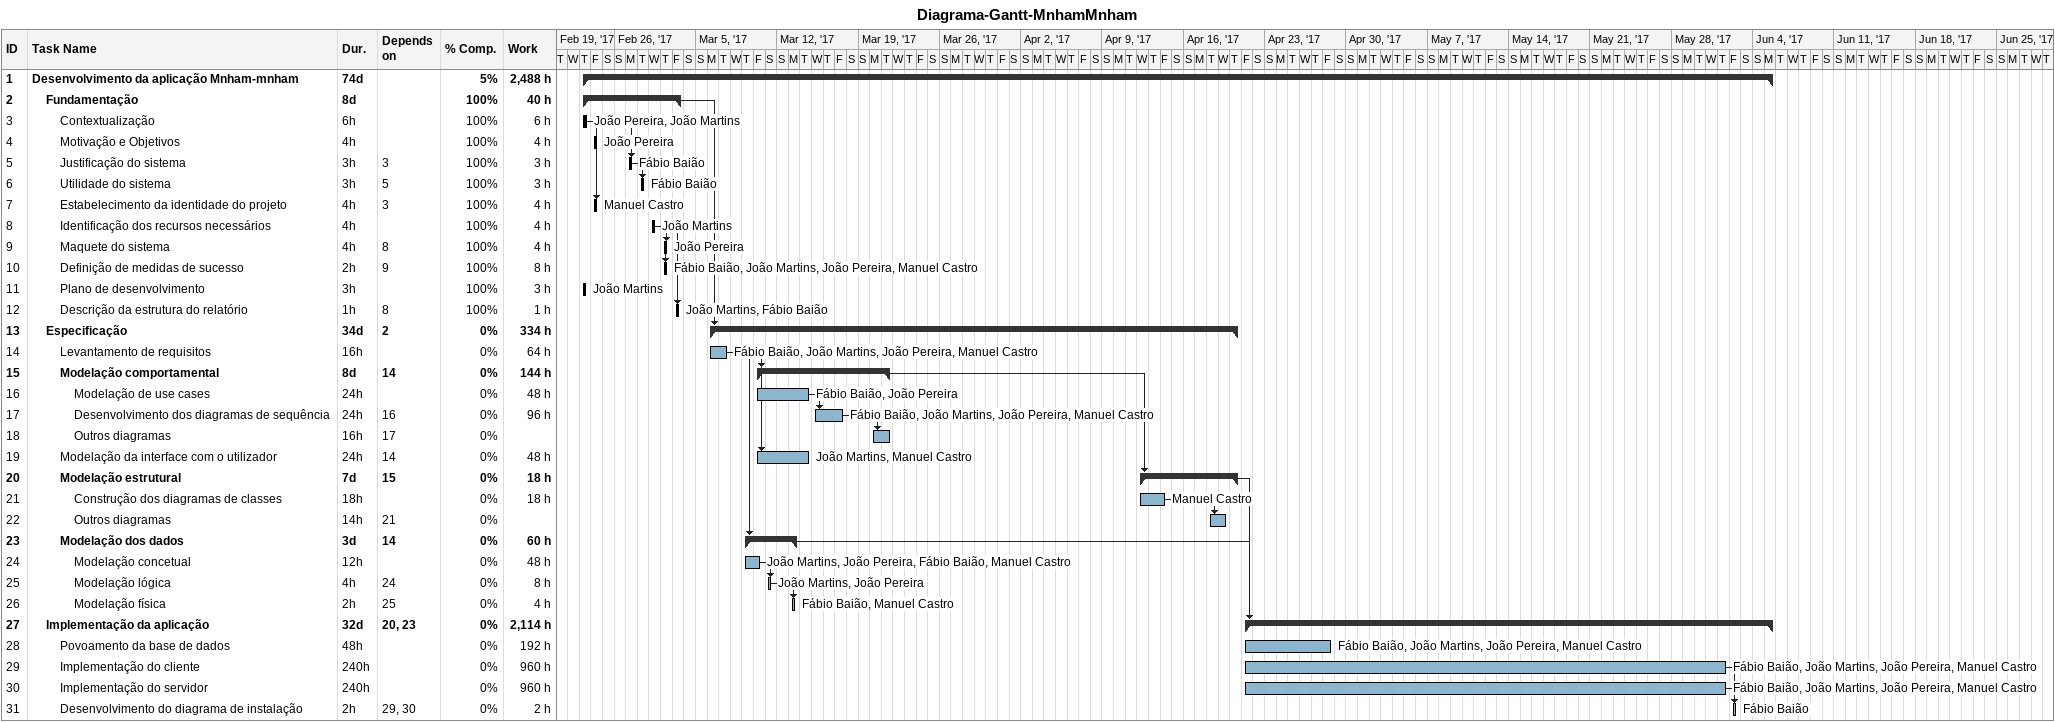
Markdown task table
Diagrama-Gantt-MnhamMnham

| ID | Level | Task | Duration | Start | Finish | Predecessors | Resources | % complete | Work (h) |
|---|---|---|---|---|---|---|---|---|---|
| 1 | 1 | **Desenvolvimento da aplicação Mnham-mnham** | 74d | 2017-02-23 | 2017-06-05 |  |  | 5 | 2488 |
| 2 | 2 | **Fundamentação** | 8d | 2017-02-23 | 2017-03-03 |  |  | 100 | 40 |
| 3 | 3 | Contextualização | 6h | 2017-02-23 | 2017-02-23 |  | João Pereira, João Martins | 100 | 6 |
| 4 | 3 | Motivação e Objetivos | 4h | 2017-02-24 | 2017-02-24 |  | João Pereira | 100 | 4 |
| 5 | 3 | Justificação do sistema | 3h | 2017-02-27 | 2017-02-27 | 3 | Fábio Baião | 100 | 3 |
| 6 | 3 | Utilidade do sistema | 3h | 2017-02-28 | 2017-02-28 | 5 | Fábio Baião | 100 | 3 |
| 7 | 3 | Estabelecimento da identidade do projeto | 4h | 2017-02-24 | 2017-02-24 | 3 | Manuel Castro | 100 | 4 |
| 8 | 3 | Identificação dos recursos necessários | 4h | 2017-03-01 | 2017-03-01 |  | João Martins | 100 | 4 |
| 9 | 3 | Maquete do sistema | 4h | 2017-03-02 | 2017-03-02 | 8 | João Pereira | 100 | 4 |
| 10 | 3 | Definição de medidas de sucesso | 2h | 2017-03-02 | 2017-03-02 | 9 | Fábio Baião, João Martins, João Pereira, Manuel Castro | 100 | 8 |
| 11 | 3 | Plano de desenvolvimento | 3h | 2017-02-23 | 2017-02-23 |  | João Martins | 100 | 3 |
| 12 | 3 | Descrição da estrutura do relatório | 1h | 2017-03-03 | 2017-03-03 | 8 | João Martins, Fábio Baião | 100 | 1 |
| 13 | 2 | **Especificação** | 34d | 2017-03-06 | 2017-04-20 | 2 |  | 0 | 334 |
| 14 | 3 | Levantamento de requisitos | 16h | 2017-03-06 | 2017-03-07 |  | Fábio Baião, João Martins, João Pereira, Manuel Castro | 0 | 64 |
| 15 | 3 | **Modelação comportamental** | 8d | 2017-03-10 | 2017-03-21 | 14 |  | 0 | 144 |
| 16 | 4 | Modelação de use cases | 24h | 2017-03-10 | 2017-03-14 |  | Fábio Baião, João Pereira | 0 | 48 |
| 17 | 4 | Desenvolvimento dos diagramas de sequência | 24h | 2017-03-15 | 2017-03-17 | 16 | Fábio Baião, João Martins, João Pereira, Manuel Castro | 0 | 96 |
| 18 | 4 | Outros diagramas | 16h | 2017-03-20 | 2017-03-21 | 17 |  | 0 |  |
| 19 | 3 | Modelação da interface com o utilizador | 24h | 2017-03-10 | 2017-03-14 | 14 | João Martins, Manuel Castro | 0 | 48 |
| 20 | 3 | **Modelação estrutural** | 7d | 2017-04-12 | 2017-04-20 | 15 |  | 0 | 18 |
| 21 | 4 | Construção dos diagramas de classes | 18h | 2017-04-12 | 2017-04-14 |  | Manuel Castro | 0 | 18 |
| 22 | 4 | Outros diagramas | 14h | 2017-04-18 | 2017-04-19 | 21 |  | 0 |  |
| 23 | 3 | **Modelação dos dados** | 3d | 2017-03-09 | 2017-03-13 | 14 |  | 0 | 60 |
| 24 | 4 | Modelação concetual | 12h | 2017-03-09 | 2017-03-10 |  | João Martins, João Pereira, Fábio Baião, Manuel Castro | 0 | 48 |
| 25 | 4 | Modelação lógica | 4h | 2017-03-11 | 2017-03-11 | 24 | João Martins, João Pereira | 0 | 8 |
| 26 | 4 | Modelação física | 2h | 2017-03-13 | 2017-03-13 | 25 | Fábio Baião, Manuel Castro | 0 | 4 |
| 27 | 2 | **Implementação da aplicação** | 32d | 2017-04-21 | 2017-06-05 | 20, 23 |  | 0 | 2114 |
| 28 | 3 | Povoamento da base de dados | 48h | 2017-04-21 | 2017-04-28 |  | Fábio Baião, João Martins, João Pereira, Manuel Castro | 0 | 192 |
| 29 | 3 | Implementação do cliente | 240h | 2017-04-21 | 2017-06-01 |  | Fábio Baião, João Martins, João Pereira, Manuel Castro | 0 | 960 |
| 30 | 3 | Implementação do servidor | 240h | 2017-04-21 | 2017-06-01 |  | Fábio Baião, João Martins, João Pereira, Manuel Castro | 0 | 960 |
| 31 | 3 | Desenvolvimento do diagrama de instalação | 2h | 2017-06-02 | 2017-06-02 | 29, 30 | Fábio Baião | 0 | 2 |
